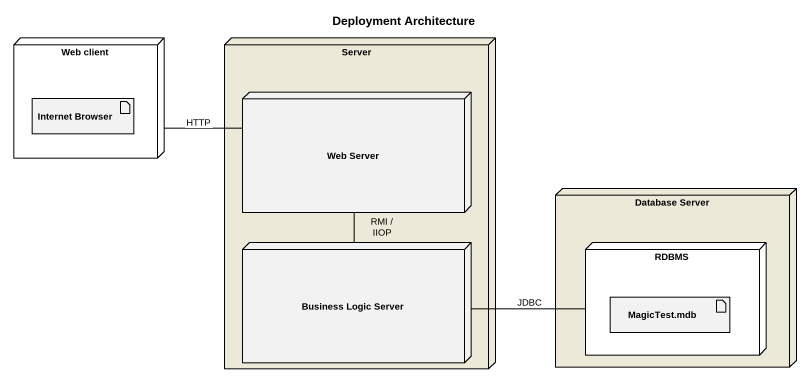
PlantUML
@startuml
title Deployment Architecture
node "Web client" as Web_client {
  artifact "Internet Browser" as Internet_Browser
}
node Server #ECE9D8 {
  node "Web Server" as Web_Server
  node "Business Logic Server" as Business_Logic_Server
}
node "Database Server" as Database_Server #ECE9D8 {
  node RDBMS {
    artifact "MagicTest.mdb" as MagicTest_mdb
  }
}
Web_client -right- Web_Server : HTTP
Web_Server -- Business_Logic_Server : RMI / IIOP
Business_Logic_Server -right- RDBMS : JDBC
@enduml
